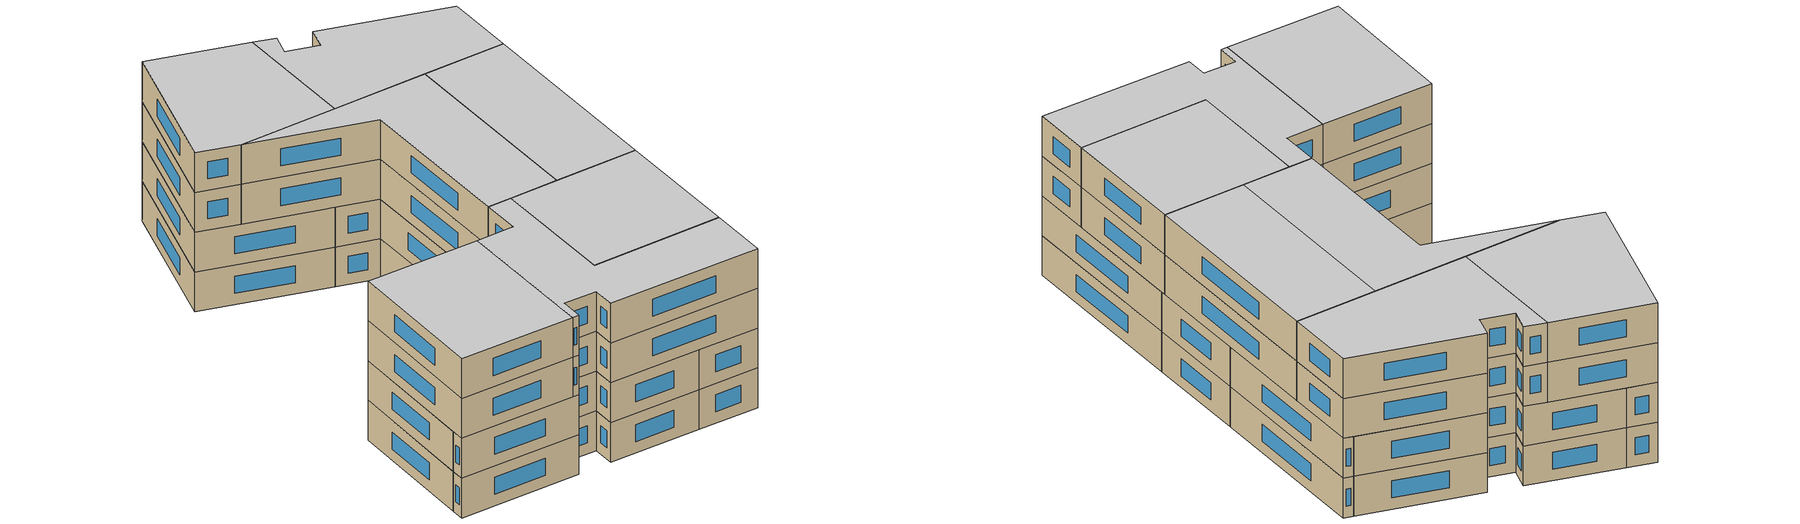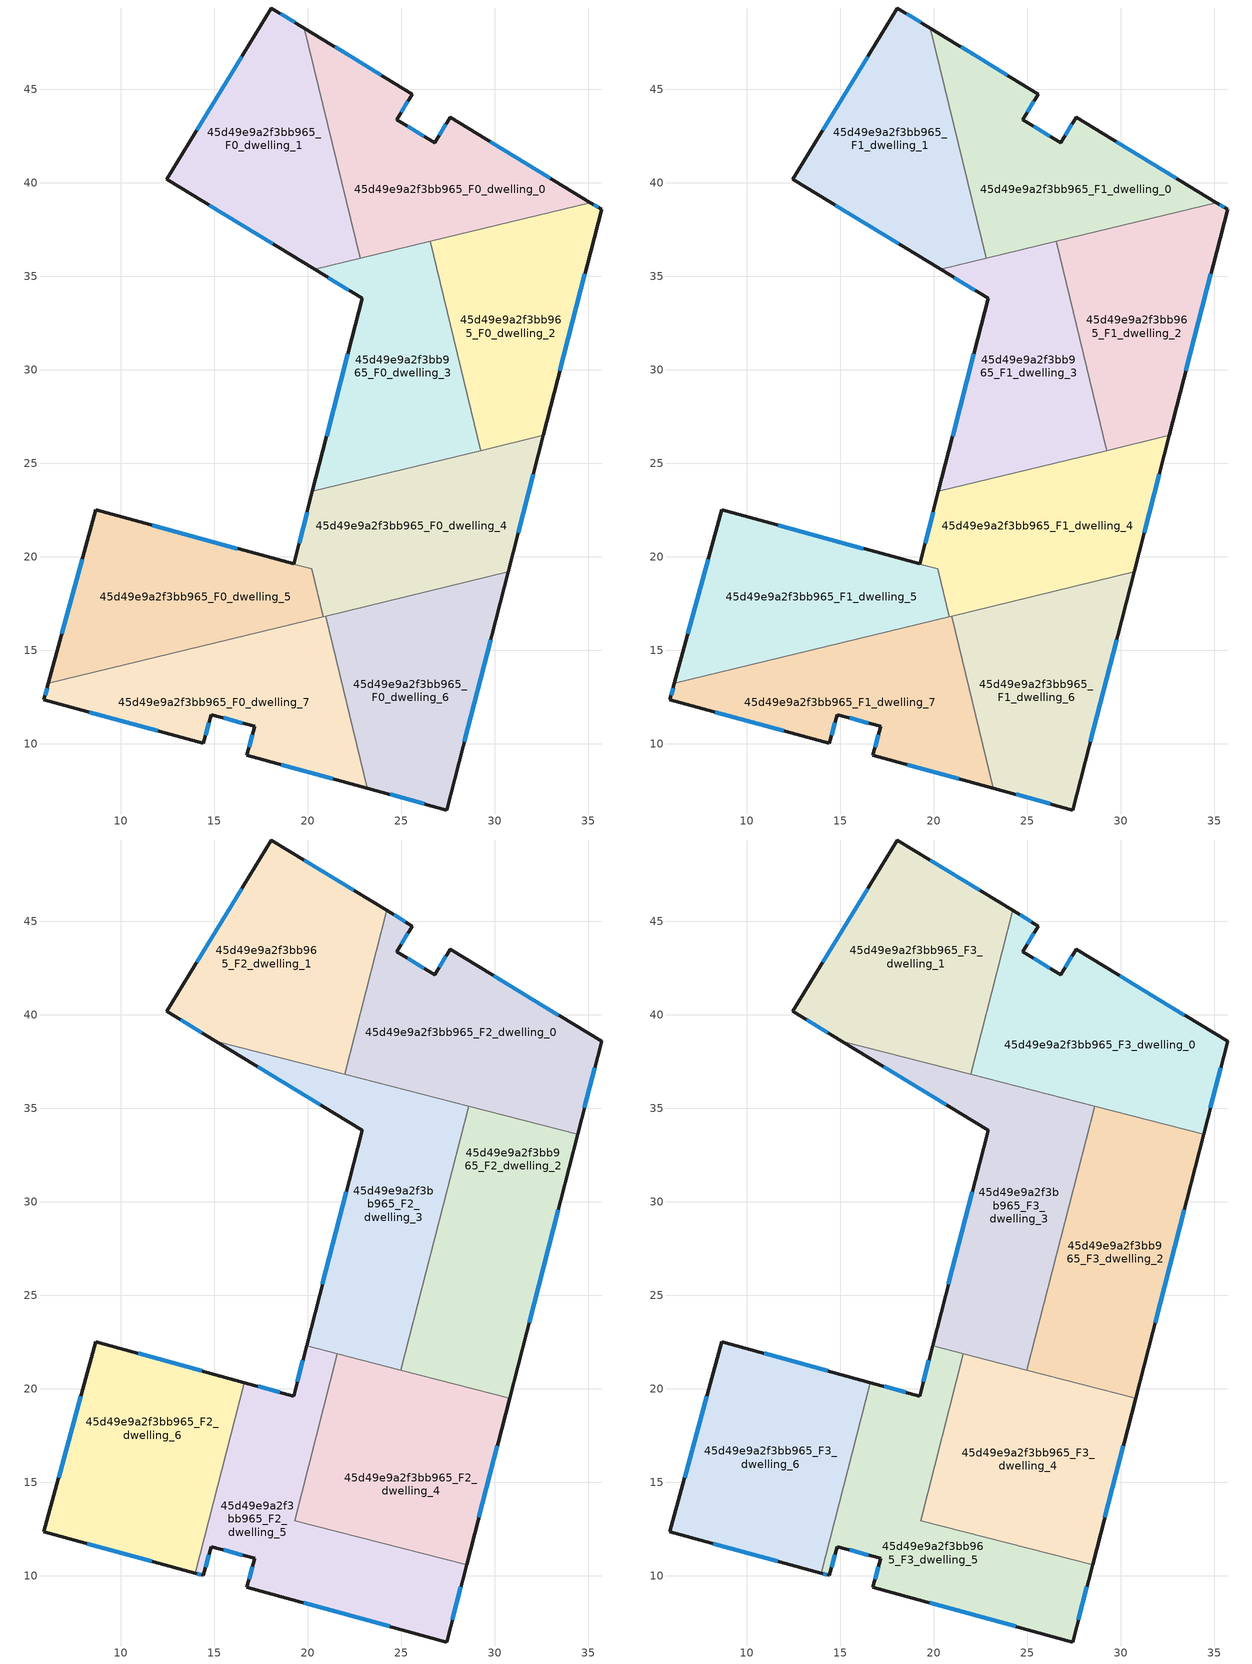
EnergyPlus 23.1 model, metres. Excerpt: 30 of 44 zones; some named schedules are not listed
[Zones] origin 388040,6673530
45d49e9a2f3bb965_F0_dwelling_0
 floor ground (EU_floor_Construction): 27.63,43.5 35.12,38.94 22.8,35.95 19.81,48.27 25.6,44.74 24.77,43.38 26.8,42.14 z0
 wall outside (EU_wall_Construction): 35.12,38.94 27.63,43.5 26.8,42.14 24.77,43.38 25.6,44.74 19.81,48.27 z0:3
 wall to 45d49e9a2f3bb965_F0_dwelling_1 (EU_wall_Construction): 19.81,48.27 22.8,35.95 z0:3
 wall to 45d49e9a2f3bb965_F0_dwelling_2 (EU_wall_Construction): 26.55,36.86 35.12,38.94 z0:3
 wall to 45d49e9a2f3bb965_F0_dwelling_3 (EU_wall_Construction): 22.81,35.95 26.55,36.86 z0:3
 window (EU_Window_Construction): 23.95,45.75 21.47,47.26 / 25.01,43.77 25.36,44.35 / 26.22,42.49 25.35,43.02 / 27.39,43.11 27.04,42.53 / 32.98,40.24 29.77,42.2 z0.86:2.14
45d49e9a2f3bb965_F0_dwelling_1
 floor ground (EU_floor_Construction): 19.81,48.27 22.8,35.95 20.38,35.36 12.47,40.18 18.06,49.34 z0
 wall outside (EU_wall_Construction): 19.81,48.27 18.06,49.34 12.47,40.18 20.38,35.36 z0:3
 wall to 45d49e9a2f3bb965_F0_dwelling_3 (EU_wall_Construction): 20.38,35.36 22.8,35.95 z0:3
 window (EU_Window_Construction): 16.46,46.72 14.07,42.8 / 19.31,48.58 18.56,49.03 / 14.73,38.8 18.12,36.74 z0.86:2.14
45d49e9a2f3bb965_F0_dwelling_2
 floor ground (EU_floor_Construction): 35.72,38.57 32.6,26.49 29.26,25.68 26.55,36.86 35.12,38.94 z0
 wall outside (EU_wall_Construction): 32.6,26.49 35.72,38.57 35.12,38.94 z0:3
 wall to 45d49e9a2f3bb965_F0_dwelling_3 (EU_wall_Construction): 26.55,36.86 29.26,25.68 z0:3
 wall to 45d49e9a2f3bb965_F0_dwelling_4 (EU_wall_Construction): 29.26,25.68 32.6,26.49 z0:3
 window (EU_Window_Construction): 33.49,29.94 34.83,35.12 / 35.54,38.68 35.29,38.83 z0.86:2.14
45d49e9a2f3bb965_F0_dwelling_3
 floor ground (EU_floor_Construction): 26.55,36.86 29.26,25.68 20.25,23.49 22.91,33.82 20.38,35.36 z0
 wall outside (EU_wall_Construction): 20.38,35.36 22.91,33.82 20.25,23.49 z0:3
 wall to 45d49e9a2f3bb965_F0_dwelling_4 (EU_wall_Construction): 20.25,23.49 29.26,25.68 z0:3
 window (EU_Window_Construction): 21.1,34.92 22.19,34.26 / 22.15,30.87 21.01,26.44 z0.86:2.14
45d49e9a2f3bb965_F0_dwelling_4
 floor ground (EU_floor_Construction): 32.6,26.49 30.72,19.2 20.84,16.8 20.22,19.35 19.25,19.61 20.25,23.49 z0
 wall outside (EU_wall_Construction): 20.25,23.49 19.25,19.61 / 30.72,19.2 32.6,26.49 z0:3
 wall to 45d49e9a2f3bb965_F0_dwelling_5 (EU_wall_Construction): 19.25,19.61 20.22,19.35 20.84,16.8 z0:3
 wall to 45d49e9a2f3bb965_F0_dwelling_6 (EU_wall_Construction): 20.96,16.83 30.72,19.2 z0:3
 wall to 45d49e9a2f3bb965_F0_dwelling_7 (EU_wall_Construction): 20.84,16.8 20.96,16.83 z0:3
 window (EU_Window_Construction): 19.97,22.39 19.54,20.72 / 31.26,21.28 32.06,24.41 z0.86:2.14
45d49e9a2f3bb965_F0_dwelling_5
 floor ground (EU_floor_Construction): 20.22,19.35 20.84,16.8 6.14,13.23 8.67,22.51 z0
 wall outside (EU_wall_Construction): 19.25,19.61 8.67,22.51 6.14,13.23 z0:3
 wall to 45d49e9a2f3bb965_F0_dwelling_7 (EU_wall_Construction): 6.14,13.23 20.84,16.8 z0:3
 window (EU_Window_Construction): 7.95,19.86 6.86,15.88 / 16.23,20.44 11.7,21.68 z0.86:2.14
45d49e9a2f3bb965_F0_dwelling_6
 floor ground (EU_floor_Construction): 30.72,19.2 27.44,6.46 23.19,7.62 20.96,16.83 z0
 wall outside (EU_wall_Construction): 23.19,7.62 27.44,6.46 30.72,19.2 z0:3
 wall to 45d49e9a2f3bb965_F0_dwelling_7 (EU_wall_Construction): 20.96,16.83 23.19,7.62 z0:3
 window (EU_Window_Construction): 24.4,7.29 26.22,6.79 / 28.37,10.1 29.78,15.56 z0.86:2.14
45d49e9a2f3bb965_F0_dwelling_7
 floor ground (EU_floor_Construction): 20.96,16.83 23.19,7.62 16.75,9.38 17.17,10.93 14.84,11.56 14.42,10.02 5.9,12.35 6.14,13.23 z0
 wall outside (EU_wall_Construction): 6.14,13.23 5.9,12.35 14.42,10.02 14.84,11.56 17.17,10.93 16.75,9.38 23.19,7.62 z0:3
 window (EU_Window_Construction): 18.59,8.88 21.35,8.13 / 17.05,10.49 16.87,9.83 / 15.5,11.38 16.5,11.11 / 14.54,10.46 14.72,11.12 / 8.33,11.69 11.98,10.69 / 6.07,12.98 5.97,12.6 z0.86:2.14
45d49e9a2f3bb965_F1_dwelling_0
 floor to 45d49e9a2f3bb965_F0_dwelling_0 (EU_floor_Construction): 27.63,43.5 35.12,38.94 22.8,35.95 19.81,48.27 25.6,44.74 24.77,43.38 26.8,42.14 z3
 wall outside (EU_wall_Construction): 35.12,38.94 27.63,43.5 26.8,42.14 24.77,43.38 25.6,44.74 19.81,48.27 z3:6
 wall to 45d49e9a2f3bb965_F1_dwelling_1 (EU_wall_Construction): 19.81,48.27 22.8,35.95 z3:6
 wall to 45d49e9a2f3bb965_F1_dwelling_2 (EU_wall_Construction): 26.55,36.86 35.12,38.94 z3:6
 wall to 45d49e9a2f3bb965_F1_dwelling_3 (EU_wall_Construction): 22.81,35.95 26.55,36.86 z3:6
 window (EU_Window_Construction): 23.95,45.75 21.47,47.26 / 25.01,43.77 25.36,44.35 / 26.22,42.49 25.35,43.02 / 27.39,43.11 27.04,42.53 / 32.98,40.24 29.77,42.2 z3.86:5.14
45d49e9a2f3bb965_F1_dwelling_1
 floor to 45d49e9a2f3bb965_F0_dwelling_1 (EU_floor_Construction): 19.81,48.27 22.8,35.95 20.38,35.36 12.47,40.18 18.06,49.34 z3
 wall outside (EU_wall_Construction): 19.81,48.27 18.06,49.34 12.47,40.18 20.38,35.36 z3:6
 wall to 45d49e9a2f3bb965_F1_dwelling_3 (EU_wall_Construction): 20.38,35.36 22.8,35.95 z3:6
 window (EU_Window_Construction): 16.46,46.72 14.07,42.8 / 19.31,48.58 18.56,49.03 / 14.73,38.8 18.12,36.74 z3.86:5.14
45d49e9a2f3bb965_F1_dwelling_2
 floor to 45d49e9a2f3bb965_F0_dwelling_2 (EU_floor_Construction): 35.72,38.57 32.6,26.49 29.26,25.68 26.55,36.86 35.12,38.94 z3
 wall outside (EU_wall_Construction): 32.6,26.49 35.72,38.57 35.12,38.94 z3:6
 wall to 45d49e9a2f3bb965_F1_dwelling_3 (EU_wall_Construction): 26.55,36.86 29.26,25.68 z3:6
 wall to 45d49e9a2f3bb965_F1_dwelling_4 (EU_wall_Construction): 29.26,25.68 32.6,26.49 z3:6
 window (EU_Window_Construction): 33.49,29.94 34.83,35.12 / 35.54,38.68 35.29,38.83 z3.86:5.14
45d49e9a2f3bb965_F1_dwelling_3
 floor to 45d49e9a2f3bb965_F0_dwelling_3 (EU_floor_Construction): 26.55,36.86 29.26,25.68 20.25,23.49 22.91,33.82 20.38,35.36 z3
 wall outside (EU_wall_Construction): 20.38,35.36 22.91,33.82 20.25,23.49 z3:6
 wall to 45d49e9a2f3bb965_F1_dwelling_4 (EU_wall_Construction): 20.25,23.49 29.26,25.68 z3:6
 window (EU_Window_Construction): 21.1,34.92 22.19,34.26 / 22.15,30.87 21.01,26.44 z3.86:5.14
45d49e9a2f3bb965_F1_dwelling_4
 floor to 45d49e9a2f3bb965_F0_dwelling_4 (EU_floor_Construction): 32.6,26.49 30.72,19.2 20.84,16.8 20.22,19.35 19.25,19.61 20.25,23.49 z3
 wall outside (EU_wall_Construction): 20.25,23.49 19.25,19.61 / 30.72,19.2 32.6,26.49 z3:6
 wall to 45d49e9a2f3bb965_F1_dwelling_5 (EU_wall_Construction): 19.25,19.61 20.22,19.35 20.84,16.8 z3:6
 wall to 45d49e9a2f3bb965_F1_dwelling_6 (EU_wall_Construction): 20.96,16.83 30.72,19.2 z3:6
 wall to 45d49e9a2f3bb965_F1_dwelling_7 (EU_wall_Construction): 20.84,16.8 20.96,16.83 z3:6
 window (EU_Window_Construction): 19.97,22.39 19.54,20.72 / 31.26,21.28 32.06,24.41 z3.86:5.14
45d49e9a2f3bb965_F1_dwelling_5
 floor to 45d49e9a2f3bb965_F0_dwelling_5 (EU_floor_Construction): 20.22,19.35 20.84,16.8 6.14,13.23 8.67,22.51 z3
 wall outside (EU_wall_Construction): 19.25,19.61 8.67,22.51 6.14,13.23 z3:6
 wall to 45d49e9a2f3bb965_F1_dwelling_7 (EU_wall_Construction): 6.14,13.23 20.84,16.8 z3:6
 window (EU_Window_Construction): 7.95,19.86 6.86,15.88 / 16.23,20.44 11.7,21.68 z3.86:5.14
45d49e9a2f3bb965_F1_dwelling_6
 floor to 45d49e9a2f3bb965_F0_dwelling_6 (EU_floor_Construction): 30.72,19.2 27.44,6.46 23.19,7.62 20.96,16.83 z3
 wall outside (EU_wall_Construction): 23.19,7.62 27.44,6.46 30.72,19.2 z3:6
 wall to 45d49e9a2f3bb965_F1_dwelling_7 (EU_wall_Construction): 20.96,16.83 23.19,7.62 z3:6
 window (EU_Window_Construction): 24.4,7.29 26.22,6.79 / 28.37,10.1 29.78,15.56 z3.86:5.14
45d49e9a2f3bb965_F1_dwelling_7
 floor to 45d49e9a2f3bb965_F0_dwelling_7 (EU_floor_Construction): 20.96,16.83 23.19,7.62 16.75,9.38 17.17,10.93 14.84,11.56 14.42,10.02 5.9,12.35 6.14,13.23 z3
 wall outside (EU_wall_Construction): 6.14,13.23 5.9,12.35 14.42,10.02 14.84,11.56 17.17,10.93 16.75,9.38 23.19,7.62 z3:6
 window (EU_Window_Construction): 18.59,8.88 21.35,8.13 / 17.05,10.49 16.87,9.83 / 15.5,11.38 16.5,11.11 / 14.54,10.46 14.72,11.12 / 8.33,11.69 11.98,10.69 / 6.07,12.98 5.97,12.6 z3.86:5.14
45d49e9a2f3bb965_F2_dwelling_0
 floor to 45d49e9a2f3bb965_F1_dwelling_0 (EU_floor_Construction): 35.12,38.94 24.1,36.26 22.64,36.64 22.3,38.04 24.24,45.57 25.6,44.74 24.77,43.38 26.8,42.14 27.63,43.5 z6
 floor to 45d49e9a2f3bb965_F1_dwelling_2 (EU_floor_Construction): 35.72,38.57 34.43,33.6 26.86,35.55 26.55,36.86 35.12,38.94 z6
 floor to 45d49e9a2f3bb965_F1_dwelling_1 (EU_floor_Construction): 22.3,38.04 22.64,36.64 21.98,36.81 z6
 floor to 45d49e9a2f3bb965_F1_dwelling_3 (EU_floor_Construction): 26.55,36.86 26.86,35.55 24.1,36.26 z6
 wall outside (EU_wall_Construction): 34.43,33.6 35.72,38.57 27.63,43.5 26.8,42.14 24.77,43.38 25.6,44.74 24.24,45.57 z6:9
 wall to 45d49e9a2f3bb965_F2_dwelling_1 (EU_wall_Construction): 24.24,45.57 21.98,36.81 z6:9
 wall to 45d49e9a2f3bb965_F2_dwelling_3 (EU_wall_Construction): 21.98,36.81 28.62,35.1 z6:9
 wall to 45d49e9a2f3bb965_F2_dwelling_2 (EU_wall_Construction): 28.62,35.1 34.43,33.6 z6:9
 window (EU_Window_Construction): 26.22,42.49 25.35,43.02 / 27.39,43.11 27.04,42.53 / 33.41,39.98 29.94,42.09 / 34.8,35.02 35.35,37.15 / 25.21,44.98 24.63,45.34 / 25.01,43.77 25.36,44.35 z6.86:8.14
45d49e9a2f3bb965_F2_dwelling_1
 floor to 45d49e9a2f3bb965_F1_dwelling_1 (EU_floor_Construction): 19.81,48.27 22.3,38.04 21.98,36.81 15.09,38.58 12.47,40.18 18.06,49.34 z6
 floor to 45d49e9a2f3bb965_F1_dwelling_0 (EU_floor_Construction): 24.24,45.57 22.3,38.04 19.81,48.27 z6
 wall outside (EU_wall_Construction): 24.24,45.57 18.06,49.34 12.47,40.18 15.09,38.58 z6:9
 wall to 45d49e9a2f3bb965_F2_dwelling_3 (EU_wall_Construction): 15.09,38.58 21.98,36.81 z6:9
 window (EU_Window_Construction): 22.47,46.65 19.82,48.26 / 13.22,39.72 14.35,39.04 / 16.46,46.72 14.07,42.8 z6.86:8.14
45d49e9a2f3bb965_F2_dwelling_2
 floor to 45d49e9a2f3bb965_F1_dwelling_2 (EU_floor_Construction): 34.43,33.6 32.6,26.49 29.26,25.68 27.77,31.81 28.62,35.1 z6
 floor to 45d49e9a2f3bb965_F1_dwelling_4 (EU_floor_Construction): 32.6,26.49 30.8,19.5 24.98,21 25.98,24.88 z6
 floor to 45d49e9a2f3bb965_F1_dwelling_3 (EU_floor_Construction): 27.77,31.81 29.26,25.68 25.99,24.89 z6
 wall outside (EU_wall_Construction): 30.8,19.5 34.43,33.6 z6:9
 wall to 45d49e9a2f3bb965_F2_dwelling_3 (EU_wall_Construction): 28.62,35.1 24.98,21 z6:9
 wall to 45d49e9a2f3bb965_F2_dwelling_4 (EU_wall_Construction): 24.98,21 30.8,19.5 z6:9
 window (EU_Window_Construction): 31.83,23.53 33.39,29.57 z6.86:8.14
45d49e9a2f3bb965_F2_dwelling_3
 floor to 45d49e9a2f3bb965_F1_dwelling_3 (EU_floor_Construction): 26.86,35.55 27.77,31.81 25.99,24.89 20.25,23.49 22.91,33.82 20.38,35.36 24.1,36.26 z6
 floor to 45d49e9a2f3bb965_F1_dwelling_0 (EU_floor_Construction): 24.1,36.26 22.8,35.95 22.64,36.64 z6
 floor to 45d49e9a2f3bb965_F1_dwelling_4 (EU_floor_Construction): 25.98,24.88 24.98,21 19.94,22.29 20.25,23.49 z6
 floor to 45d49e9a2f3bb965_F1_dwelling_2 (EU_floor_Construction): 28.62,35.1 27.77,31.81 26.86,35.55 z6
 floor to 45d49e9a2f3bb965_F1_dwelling_1 (EU_floor_Construction): 22.64,36.64 22.8,35.95 20.38,35.36 15.09,38.58 z6
 wall outside (EU_wall_Construction): 15.09,38.58 22.91,33.82 19.94,22.29 z6:9
 wall to 45d49e9a2f3bb965_F2_dwelling_5 (EU_wall_Construction): 19.94,22.29 21.59,21.87 z6:9
 wall to 45d49e9a2f3bb965_F2_dwelling_4 (EU_wall_Construction): 21.59,21.87 24.98,20.99 z6:9
 window (EU_Window_Construction): 22.07,30.52 20.79,25.58 / 17.33,37.22 20.68,35.18 z6.86:8.14
45d49e9a2f3bb965_F2_dwelling_4
 floor to 45d49e9a2f3bb965_F1_dwelling_6 (EU_floor_Construction): 30.72,19.2 28.5,10.58 22.07,12.24 20.96,16.83 z6
 floor to 45d49e9a2f3bb965_F1_dwelling_7 (EU_floor_Construction): 20.96,16.83 22.07,12.24 19.3,12.96 20.25,16.65 z6
 floor to 45d49e9a2f3bb965_F1_dwelling_5 (EU_floor_Construction): 20.57,17.9 20.84,16.8 20.25,16.66 z6
 floor to 45d49e9a2f3bb965_F1_dwelling_4 (EU_floor_Construction): 30.8,19.5 30.72,19.2 20.84,16.8 20.57,17.91 21.59,21.87 z6
 wall outside (EU_wall_Construction): 28.5,10.58 30.8,19.5 z6:9
 wall to 45d49e9a2f3bb965_F2_dwelling_5 (EU_wall_Construction): 21.59,21.87 19.3,12.96 28.5,10.58 z6:9
 window (EU_Window_Construction): 29.16,13.13 30.14,16.95 z6.86:8.14
45d49e9a2f3bb965_F2_dwelling_5
 floor to 45d49e9a2f3bb965_F1_dwelling_7 (EU_floor_Construction): 20.25,16.65 19.3,12.96 22.07,12.24 23.19,7.62 16.75,9.38 17.17,10.93 14.84,11.56 14.42,10.02 13.98,10.14 15.36,15.47 z6
 floor to 45d49e9a2f3bb965_F1_dwelling_5 (EU_floor_Construction): 20.22,19.35 20.57,17.9 20.25,16.66 15.36,15.47 16.61,20.33 z6
 floor to 45d49e9a2f3bb965_F1_dwelling_6 (EU_floor_Construction): 28.5,10.58 27.44,6.46 23.19,7.62 22.07,12.24 z6
 floor to 45d49e9a2f3bb965_F1_dwelling_4 (EU_floor_Construction): 21.59,21.87 20.57,17.91 20.22,19.35 19.25,19.61 19.94,22.29 z6
 wall outside (EU_wall_Construction): 13.98,10.14 14.42,10.02 14.84,11.56 17.17,10.93 16.75,9.38 27.44,6.46 28.5,10.58 / 19.94,22.29 19.25,19.61 16.61,20.33 z6:9
 wall to 45d49e9a2f3bb965_F2_dwelling_6 (EU_wall_Construction): 16.61,20.33 13.98,10.14 z6:9
 window (EU_Window_Construction): 27.74,7.64 28.2,9.41 / 19.8,8.55 24.38,7.3 / 17.05,10.49 16.87,9.83 / 15.5,11.38 16.5,11.11 / 14.54,10.46 14.72,11.12 / 14.11,10.11 14.29,10.05 / 18.5,19.82 17.37,20.13 / 19.75,21.53 19.45,20.38 z6.86:8.14
45d49e9a2f3bb965_F2_dwelling_6
 floor to 45d49e9a2f3bb965_F1_dwelling_5 (EU_floor_Construction): 16.61,20.33 15.36,15.47 6.14,13.23 8.67,22.51 z6
 floor to 45d49e9a2f3bb965_F1_dwelling_7 (EU_floor_Construction): 15.36,15.47 13.98,10.14 5.9,12.35 6.14,13.23 z6
 wall outside (EU_wall_Construction): 16.61,20.33 8.67,22.51 5.9,12.35 13.98,10.14 z6:9
 window (EU_Window_Construction): 8.21,11.72 11.67,10.77 / 7.88,19.6 6.69,15.25 / 14.34,20.96 10.94,21.89 z6.86:8.14
45d49e9a2f3bb965_F3_dwelling_0
 floor to 45d49e9a2f3bb965_F2_dwelling_0 (EU_floor_Construction): 35.72,38.57 34.43,33.6 21.98,36.81 24.24,45.57 25.6,44.74 24.77,43.38 26.8,42.14 27.63,43.5 z9
 wall outside (EU_wall_Construction): 34.43,33.6 35.72,38.57 27.63,43.5 26.8,42.14 24.77,43.38 25.6,44.74 24.24,45.57 z9:12
 wall to 45d49e9a2f3bb965_F3_dwelling_1 (EU_wall_Construction): 24.24,45.57 21.98,36.81 z9:12
 wall to 45d49e9a2f3bb965_F3_dwelling_3 (EU_wall_Construction): 21.98,36.81 28.62,35.1 z9:12
 wall to 45d49e9a2f3bb965_F3_dwelling_2 (EU_wall_Construction): 28.62,35.1 34.43,33.6 z9:12
 window (EU_Window_Construction): 26.22,42.49 25.35,43.02 / 27.39,43.11 27.04,42.53 / 33.41,39.98 29.94,42.09 / 34.8,35.02 35.35,37.15 / 25.21,44.98 24.63,45.34 / 25.01,43.77 25.36,44.35 z9.86:11.14
 ceiling to 45d49e9a2f3bb965_F4_dwelling_0 (EU_floor_Construction): 34.43,33.6 35.72,38.57 27.63,43.5 26.8,42.14 24.77,43.38 25.6,44.74 24.24,45.57 21.98,36.81 z12
45d49e9a2f3bb965_F3_dwelling_1
 floor to 45d49e9a2f3bb965_F2_dwelling_1 (EU_floor_Construction): 24.24,45.57 21.98,36.81 15.09,38.58 12.47,40.18 18.06,49.34 z9
 wall outside (EU_wall_Construction): 24.24,45.57 18.06,49.34 12.47,40.18 15.09,38.58 z9:12
 wall to 45d49e9a2f3bb965_F3_dwelling_3 (EU_wall_Construction): 15.09,38.58 21.98,36.81 z9:12
 window (EU_Window_Construction): 22.47,46.65 19.82,48.26 / 13.22,39.72 14.35,39.04 / 16.46,46.72 14.07,42.8 z9.86:11.14
 ceiling to 45d49e9a2f3bb965_F4_dwelling_1 (EU_floor_Construction): 21.98,36.81 24.24,45.57 18.06,49.34 12.47,40.18 15.09,38.58 z12
45d49e9a2f3bb965_F3_dwelling_2
 floor to 45d49e9a2f3bb965_F2_dwelling_2 (EU_floor_Construction): 34.43,33.6 30.8,19.5 24.98,21 28.62,35.1 z9
 wall outside (EU_wall_Construction): 30.8,19.5 34.43,33.6 z9:12
 wall to 45d49e9a2f3bb965_F3_dwelling_3 (EU_wall_Construction): 28.62,35.1 24.98,21 z9:12
 wall to 45d49e9a2f3bb965_F3_dwelling_4 (EU_wall_Construction): 24.98,21 30.8,19.5 z9:12
 window (EU_Window_Construction): 31.83,23.53 33.39,29.57 z9.86:11.14
 ceiling to 45d49e9a2f3bb965_F4_dwelling_2 (EU_floor_Construction): 30.8,19.5 34.43,33.6 28.62,35.1 24.98,21 z12
45d49e9a2f3bb965_F3_dwelling_3
 floor to 45d49e9a2f3bb965_F2_dwelling_3 (EU_floor_Construction): 28.62,35.1 24.98,21 19.94,22.29 22.91,33.82 15.09,38.58 z9
 wall outside (EU_wall_Construction): 15.09,38.58 22.91,33.82 19.94,22.29 z9:12
 wall to 45d49e9a2f3bb965_F3_dwelling_5 (EU_wall_Construction): 19.94,22.29 21.59,21.87 z9:12
 wall to 45d49e9a2f3bb965_F3_dwelling_4 (EU_wall_Construction): 21.59,21.87 24.98,20.99 z9:12
 window (EU_Window_Construction): 22.07,30.52 20.79,25.58 / 17.33,37.22 20.68,35.18 z9.86:11.14
 ceiling to 45d49e9a2f3bb965_F4_dwelling_3 (EU_floor_Construction): 24.98,21 28.62,35.1 15.09,38.58 22.91,33.82 19.94,22.29 z12
45d49e9a2f3bb965_F3_dwelling_4
 floor to 45d49e9a2f3bb965_F2_dwelling_4 (EU_floor_Construction): 30.8,19.5 28.5,10.58 19.3,12.96 21.59,21.87 z9
 wall outside (EU_wall_Construction): 28.5,10.58 30.8,19.5 z9:12
 wall to 45d49e9a2f3bb965_F3_dwelling_5 (EU_wall_Construction): 21.59,21.87 19.3,12.96 28.5,10.58 z9:12
 window (EU_Window_Construction): 29.16,13.13 30.14,16.95 z9.86:11.14
 ceiling to 45d49e9a2f3bb965_F4_dwelling_4 (EU_floor_Construction): 28.5,10.58 30.8,19.5 21.59,21.87 19.3,12.96 z12
45d49e9a2f3bb965_F3_dwelling_5
 floor to 45d49e9a2f3bb965_F2_dwelling_5 (EU_floor_Construction): 21.59,21.87 19.3,12.96 28.5,10.58 27.44,6.46 16.75,9.38 17.17,10.93 14.84,11.56 14.42,10.02 13.98,10.14 16.61,20.33 19.25,19.61 19.94,22.29 z9
 wall outside (EU_wall_Construction): 13.98,10.14 14.42,10.02 14.84,11.56 17.17,10.93 16.75,9.38 27.44,6.46 28.5,10.58 / 19.94,22.29 19.25,19.61 16.61,20.33 z9:12
 wall to 45d49e9a2f3bb965_F3_dwelling_6 (EU_wall_Construction): 16.61,20.33 13.98,10.14 z9:12
 window (EU_Window_Construction): 27.74,7.64 28.2,9.41 / 19.8,8.55 24.38,7.3 / 17.05,10.49 16.87,9.83 / 15.5,11.38 16.5,11.11 / 14.54,10.46 14.72,11.12 / 14.11,10.11 14.29,10.05 / 18.5,19.82 17.37,20.13 / 19.75,21.53 19.45,20.38 z9.86:11.14
 ceiling to 45d49e9a2f3bb965_F4_dwelling_5 (EU_floor_Construction): 27.44,6.46 28.5,10.58 19.3,12.96 21.59,21.87 19.94,22.29 19.25,19.61 16.61,20.33 13.98,10.14 14.42,10.02 14.84,11.56 17.17,10.93 16.75,9.38 z12
45d49e9a2f3bb965_F3_dwelling_6
 floor to 45d49e9a2f3bb965_F2_dwelling_6 (EU_floor_Construction): 16.61,20.33 13.98,10.14 5.9,12.35 8.67,22.51 z9
 wall outside (EU_wall_Construction): 16.61,20.33 8.67,22.51 5.9,12.35 13.98,10.14 z9:12
 window (EU_Window_Construction): 8.21,11.72 11.67,10.77 / 7.88,19.6 6.69,15.25 / 14.34,20.96 10.94,21.89 z9.86:11.14
 ceiling to 45d49e9a2f3bb965_F4_dwelling_6 (EU_floor_Construction): 13.98,10.14 16.61,20.33 8.67,22.51 5.9,12.35 z12
[Building]
EU S2 Campaign: North Axis=0; Terrain=City; Solar Distribution=FullExterior
[Site:Location]
Helsinki-Vantaa.AP: Latitude=60.317; Longitude=24.963; Time Zone=2; Elevation=54.6
[SizingPeriod:WeatherFileDays]
AnnualSizingPeriod: Begin Month=1; Begin Day of Month=1; End Month=12; End Day of Month=31; Day of Week for Start Day=Monday; Use Weather File Daylight Saving Period=No; Use Weather File Rain and Snow Indicators=No
[MATERIAL]
EU_InternalMass_Material: Roughness=MediumRough; Thickness=0.1; Conductivity=1; Density=1800; Specific Heat=900; Thermal Absorptance=0.9; Solar Absorptance=0.7; Visible Absorptance=0.7
[MATERIAL:NOMASS] Roughness=MediumRough; Thermal Absorptance=0.9; Solar Absorptance=0.7; Visible Absorptance=0.7
Name | Thermal Resistance
EU_wall_NoMass | 5.91765
EU_floor_NoMass | 6.2875
[WINDOWMATERIAL:SIMPLEGLAZINGSYSTEM]
EU_Window_SimpleGlazing: UFactor=0.994035; Solar Heat Gain Coefficient=0.7; Visible Transmittance=0.7
[CONSTRUCTION]
EU_wall_Construction: EU_wall_NoMass
EU_floor_Construction: EU_floor_NoMass
EU_Window_Construction: EU_Window_SimpleGlazing
EU_InternalMass_Construction: EU_InternalMass_Material
[ZONE] Type=1; Multiplier=1; Ceiling Height=autocalculate; Floor Area=autocalculate; Part of Total Floor Area=Yes
Name | Volume
45d49e9a2f3bb965_F0_dwelling_0; 45d49e9a2f3bb965_F1_dwelling_0 | 229.561
45d49e9a2f3bb965_F2_dwelling_0; 45d49e9a2f3bb965_F3_dwelling_0 | 262.321
45d49e9a2f3bb965_F0_dwelling_1; 45d49e9a2f3bb965_F1_dwelling_1 | 229.545
45d49e9a2f3bb965_F2_dwelling_1; 45d49e9a2f3bb965_F3_dwelling_1 | 262.337
45d49e9a2f3bb965_F0_dwelling_2; 45d49e9a2f3bb965_F1_dwelling_2 | 223.991
45d49e9a2f3bb965_F2_dwelling_2; 45d49e9a2f3bb965_F3_dwelling_2 | 262.318
45d49e9a2f3bb965_F0_dwelling_3; 45d49e9a2f3bb965_F1_dwelling_3 | 223.987
45d49e9a2f3bb965_F2_dwelling_3; 45d49e9a2f3bb965_F3_dwelling_3 | 262.351
45d49e9a2f3bb965_F0_dwelling_4; 45d49e9a2f3bb965_F1_dwelling_4 | 237.949
45d49e9a2f3bb965_F2_dwelling_4; 45d49e9a2f3bb965_F3_dwelling_4 | 262.36
45d49e9a2f3bb965_F0_dwelling_5; 45d49e9a2f3bb965_F1_dwelling_5 | 232.275
45d49e9a2f3bb965_F2_dwelling_5; 45d49e9a2f3bb965_F3_dwelling_5 | 262.341
45d49e9a2f3bb965_F0_dwelling_6; 45d49e9a2f3bb965_F1_dwelling_6 | 229.556
45d49e9a2f3bb965_F2_dwelling_6; 45d49e9a2f3bb965_F3_dwelling_6 | 262.326
45d49e9a2f3bb965_F0_dwelling_7; 45d49e9a2f3bb965_F1_dwelling_7 | 229.517
[INTERNALMASS] Construction=EU_InternalMass_Construction
Name | Zone or ZoneList | Surface Area
45d49e9a2f3bb965_F0_dwelling_0_EU_InternalMass | 45d49e9a2f3bb965_F0_dwelling_0 | 76.5197
45d49e9a2f3bb965_F0_dwelling_1_EU_InternalMass | 45d49e9a2f3bb965_F0_dwelling_1 | 76.5141
45d49e9a2f3bb965_F0_dwelling_2_EU_InternalMass | 45d49e9a2f3bb965_F0_dwelling_2 | 74.6653
45d49e9a2f3bb965_F0_dwelling_3_EU_InternalMass | 45d49e9a2f3bb965_F0_dwelling_3 | 74.6609
45d49e9a2f3bb965_F0_dwelling_4_EU_InternalMass | 45d49e9a2f3bb965_F0_dwelling_4 | 79.315
45d49e9a2f3bb965_F0_dwelling_5_EU_InternalMass | 45d49e9a2f3bb965_F0_dwelling_5 | 77.4236
45d49e9a2f3bb965_F0_dwelling_6_EU_InternalMass | 45d49e9a2f3bb965_F0_dwelling_6 | 76.5164
45d49e9a2f3bb965_F0_dwelling_7_EU_InternalMass | 45d49e9a2f3bb965_F0_dwelling_7 | 76.5066
45d49e9a2f3bb965_F1_dwelling_0_EU_InternalMass | 45d49e9a2f3bb965_F1_dwelling_0 | 76.5197
45d49e9a2f3bb965_F1_dwelling_1_EU_InternalMass | 45d49e9a2f3bb965_F1_dwelling_1 | 76.5141
45d49e9a2f3bb965_F1_dwelling_2_EU_InternalMass | 45d49e9a2f3bb965_F1_dwelling_2 | 74.6653
45d49e9a2f3bb965_F1_dwelling_3_EU_InternalMass | 45d49e9a2f3bb965_F1_dwelling_3 | 74.6609
45d49e9a2f3bb965_F1_dwelling_4_EU_InternalMass | 45d49e9a2f3bb965_F1_dwelling_4 | 79.315
45d49e9a2f3bb965_F1_dwelling_5_EU_InternalMass | 45d49e9a2f3bb965_F1_dwelling_5 | 77.4236
45d49e9a2f3bb965_F1_dwelling_6_EU_InternalMass | 45d49e9a2f3bb965_F1_dwelling_6 | 76.5164
45d49e9a2f3bb965_F1_dwelling_7_EU_InternalMass | 45d49e9a2f3bb965_F1_dwelling_7 | 76.5066
45d49e9a2f3bb965_F2_dwelling_0_EU_InternalMass | 45d49e9a2f3bb965_F2_dwelling_0 | 87.4417
45d49e9a2f3bb965_F2_dwelling_1_EU_InternalMass | 45d49e9a2f3bb965_F2_dwelling_1 | 87.4452
45d49e9a2f3bb965_F2_dwelling_2_EU_InternalMass | 45d49e9a2f3bb965_F2_dwelling_2 | 87.4397
45d49e9a2f3bb965_F2_dwelling_3_EU_InternalMass | 45d49e9a2f3bb965_F2_dwelling_3 | 87.4489
45d49e9a2f3bb965_F2_dwelling_4_EU_InternalMass | 45d49e9a2f3bb965_F2_dwelling_4 | 87.4556
45d49e9a2f3bb965_F2_dwelling_5_EU_InternalMass | 45d49e9a2f3bb965_F2_dwelling_5 | 87.4471
45d49e9a2f3bb965_F2_dwelling_6_EU_InternalMass | 45d49e9a2f3bb965_F2_dwelling_6 | 87.4433
45d49e9a2f3bb965_F3_dwelling_0_EU_InternalMass | 45d49e9a2f3bb965_F3_dwelling_0 | 87.4417
45d49e9a2f3bb965_F3_dwelling_1_EU_InternalMass | 45d49e9a2f3bb965_F3_dwelling_1 | 87.4452
45d49e9a2f3bb965_F3_dwelling_2_EU_InternalMass | 45d49e9a2f3bb965_F3_dwelling_2 | 87.4397
45d49e9a2f3bb965_F3_dwelling_3_EU_InternalMass | 45d49e9a2f3bb965_F3_dwelling_3 | 87.4489
45d49e9a2f3bb965_F3_dwelling_4_EU_InternalMass | 45d49e9a2f3bb965_F3_dwelling_4 | 87.4556
45d49e9a2f3bb965_F3_dwelling_5_EU_InternalMass | 45d49e9a2f3bb965_F3_dwelling_5 | 87.4471
45d49e9a2f3bb965_F3_dwelling_6_EU_InternalMass | 45d49e9a2f3bb965_F3_dwelling_6 | 87.4433
[OTHEREQUIPMENT] Fuel Type=Electricity; Design Level Calculation Method=Watts/Area; Power per Zone Floor Area=1; Fraction Latent=0; Fraction Radiant=0; Fraction Lost=0; Carbon Dioxide Generation Rate=0; EndUse Subcategory=EU_Step8_InternalGains
Name | Zone or ZoneList or Space or SpaceList | Schedule
EU_Step8_InternalGain_45d49e9a2f3bb965_F0_dwelling_0_f000 | 45d49e9a2f3bb965_F0_dwelling_0 | EU_Step8_GainSchedule_45d49e9a2f3bb965_F0_dwelling_0_f000
EU_Step8_InternalGain_45d49e9a2f3bb965_F0_dwelling_1_f000 | 45d49e9a2f3bb965_F0_dwelling_1 | EU_Step8_GainSchedule_45d49e9a2f3bb965_F0_dwelling_1_f000
EU_Step8_InternalGain_45d49e9a2f3bb965_F0_dwelling_2_f000 | 45d49e9a2f3bb965_F0_dwelling_2 | EU_Step8_GainSchedule_45d49e9a2f3bb965_F0_dwelling_2_f000
EU_Step8_InternalGain_45d49e9a2f3bb965_F0_dwelling_3_f000 | 45d49e9a2f3bb965_F0_dwelling_3 | EU_Step8_GainSchedule_45d49e9a2f3bb965_F0_dwelling_3_f000
EU_Step8_InternalGain_45d49e9a2f3bb965_F0_dwelling_4_f000 | 45d49e9a2f3bb965_F0_dwelling_4 | EU_Step8_GainSchedule_45d49e9a2f3bb965_F0_dwelling_4_f000
EU_Step8_InternalGain_45d49e9a2f3bb965_F0_dwelling_5_f000 | 45d49e9a2f3bb965_F0_dwelling_5 | EU_Step8_GainSchedule_45d49e9a2f3bb965_F0_dwelling_5_f000
EU_Step8_InternalGain_45d49e9a2f3bb965_F0_dwelling_6_f000 | 45d49e9a2f3bb965_F0_dwelling_6 | EU_Step8_GainSchedule_45d49e9a2f3bb965_F0_dwelling_6_f000
EU_Step8_InternalGain_45d49e9a2f3bb965_F0_dwelling_7_f000 | 45d49e9a2f3bb965_F0_dwelling_7 | EU_Step8_GainSchedule_45d49e9a2f3bb965_F0_dwelling_7_f000
EU_Step8_InternalGain_45d49e9a2f3bb965_F1_dwelling_0_f000 | 45d49e9a2f3bb965_F1_dwelling_0 | EU_Step8_GainSchedule_45d49e9a2f3bb965_F1_dwelling_0_f000
EU_Step8_InternalGain_45d49e9a2f3bb965_F1_dwelling_1_f000 | 45d49e9a2f3bb965_F1_dwelling_1 | EU_Step8_GainSchedule_45d49e9a2f3bb965_F1_dwelling_1_f000
EU_Step8_InternalGain_45d49e9a2f3bb965_F1_dwelling_2_f000 | 45d49e9a2f3bb965_F1_dwelling_2 | EU_Step8_GainSchedule_45d49e9a2f3bb965_F1_dwelling_2_f000
EU_Step8_InternalGain_45d49e9a2f3bb965_F1_dwelling_3_f000 | 45d49e9a2f3bb965_F1_dwelling_3 | EU_Step8_GainSchedule_45d49e9a2f3bb965_F1_dwelling_3_f000
EU_Step8_InternalGain_45d49e9a2f3bb965_F1_dwelling_4_f000 | 45d49e9a2f3bb965_F1_dwelling_4 | EU_Step8_GainSchedule_45d49e9a2f3bb965_F1_dwelling_4_f000
EU_Step8_InternalGain_45d49e9a2f3bb965_F1_dwelling_5_f000 | 45d49e9a2f3bb965_F1_dwelling_5 | EU_Step8_GainSchedule_45d49e9a2f3bb965_F1_dwelling_5_f000
EU_Step8_InternalGain_45d49e9a2f3bb965_F1_dwelling_6_f000 | 45d49e9a2f3bb965_F1_dwelling_6 | EU_Step8_GainSchedule_45d49e9a2f3bb965_F1_dwelling_6_f000
EU_Step8_InternalGain_45d49e9a2f3bb965_F1_dwelling_7_f000 | 45d49e9a2f3bb965_F1_dwelling_7 | EU_Step8_GainSchedule_45d49e9a2f3bb965_F1_dwelling_7_f000
EU_Step8_InternalGain_45d49e9a2f3bb965_F2_dwelling_0_f000 | 45d49e9a2f3bb965_F2_dwelling_0 | EU_Step8_GainSchedule_45d49e9a2f3bb965_F2_dwelling_0_f000
EU_Step8_InternalGain_45d49e9a2f3bb965_F2_dwelling_1_f000 | 45d49e9a2f3bb965_F2_dwelling_1 | EU_Step8_GainSchedule_45d49e9a2f3bb965_F2_dwelling_1_f000
EU_Step8_InternalGain_45d49e9a2f3bb965_F2_dwelling_2_f000 | 45d49e9a2f3bb965_F2_dwelling_2 | EU_Step8_GainSchedule_45d49e9a2f3bb965_F2_dwelling_2_f000
EU_Step8_InternalGain_45d49e9a2f3bb965_F2_dwelling_3_f000 | 45d49e9a2f3bb965_F2_dwelling_3 | EU_Step8_GainSchedule_45d49e9a2f3bb965_F2_dwelling_3_f000
EU_Step8_InternalGain_45d49e9a2f3bb965_F2_dwelling_4_f000 | 45d49e9a2f3bb965_F2_dwelling_4 | EU_Step8_GainSchedule_45d49e9a2f3bb965_F2_dwelling_4_f000
EU_Step8_InternalGain_45d49e9a2f3bb965_F2_dwelling_5_f000 | 45d49e9a2f3bb965_F2_dwelling_5 | EU_Step8_GainSchedule_45d49e9a2f3bb965_F2_dwelling_5_f000
EU_Step8_InternalGain_45d49e9a2f3bb965_F2_dwelling_6_f000 | 45d49e9a2f3bb965_F2_dwelling_6 | EU_Step8_GainSchedule_45d49e9a2f3bb965_F2_dwelling_6_f000
EU_Step8_InternalGain_45d49e9a2f3bb965_F3_dwelling_0_f000 | 45d49e9a2f3bb965_F3_dwelling_0 | EU_Step8_GainSchedule_45d49e9a2f3bb965_F3_dwelling_0_f000
EU_Step8_InternalGain_45d49e9a2f3bb965_F3_dwelling_1_f000 | 45d49e9a2f3bb965_F3_dwelling_1 | EU_Step8_GainSchedule_45d49e9a2f3bb965_F3_dwelling_1_f000
EU_Step8_InternalGain_45d49e9a2f3bb965_F3_dwelling_2_f000 | 45d49e9a2f3bb965_F3_dwelling_2 | EU_Step8_GainSchedule_45d49e9a2f3bb965_F3_dwelling_2_f000
EU_Step8_InternalGain_45d49e9a2f3bb965_F3_dwelling_3_f000 | 45d49e9a2f3bb965_F3_dwelling_3 | EU_Step8_GainSchedule_45d49e9a2f3bb965_F3_dwelling_3_f000
EU_Step8_InternalGain_45d49e9a2f3bb965_F3_dwelling_4_f000 | 45d49e9a2f3bb965_F3_dwelling_4 | EU_Step8_GainSchedule_45d49e9a2f3bb965_F3_dwelling_4_f000
EU_Step8_InternalGain_45d49e9a2f3bb965_F3_dwelling_5_f000 | 45d49e9a2f3bb965_F3_dwelling_5 | EU_Step8_GainSchedule_45d49e9a2f3bb965_F3_dwelling_5_f000
EU_Step8_InternalGain_45d49e9a2f3bb965_F3_dwelling_6_f000 | 45d49e9a2f3bb965_F3_dwelling_6 | EU_Step8_GainSchedule_45d49e9a2f3bb965_F3_dwelling_6_f000
[ZONEVENTILATION:DESIGNFLOWRATE] Schedule=EU_AlwaysOn; Design Flow Rate Calculation Method=AirChanges/Hour; Air Changes per Hour=0.596421; Ventilation Type=Natural; Fan Pressure Rise=0; Fan Total Efficiency=1; Constant Term Coefficient=1; Temperature Term Coefficient=0; Velocity Term Coefficient=0; Velocity Squared Term Coefficient=0; Minimum Indoor Temperature=-100; Maximum Indoor Temperature=100; Delta Temperature=-100; Minimum Outdoor Temperature=-100; Maximum Outdoor Temperature=100; Maximum Wind Speed=40
Name | Zone or ZoneList or Space or SpaceList
EU_ConstantAir_45d49e9a2f3bb965_F0_dwelling_0 | 45d49e9a2f3bb965_F0_dwelling_0
EU_ConstantAir_45d49e9a2f3bb965_F0_dwelling_1 | 45d49e9a2f3bb965_F0_dwelling_1
EU_ConstantAir_45d49e9a2f3bb965_F0_dwelling_2 | 45d49e9a2f3bb965_F0_dwelling_2
EU_ConstantAir_45d49e9a2f3bb965_F0_dwelling_3 | 45d49e9a2f3bb965_F0_dwelling_3
EU_ConstantAir_45d49e9a2f3bb965_F0_dwelling_4 | 45d49e9a2f3bb965_F0_dwelling_4
EU_ConstantAir_45d49e9a2f3bb965_F0_dwelling_5 | 45d49e9a2f3bb965_F0_dwelling_5
EU_ConstantAir_45d49e9a2f3bb965_F0_dwelling_6 | 45d49e9a2f3bb965_F0_dwelling_6
EU_ConstantAir_45d49e9a2f3bb965_F0_dwelling_7 | 45d49e9a2f3bb965_F0_dwelling_7
EU_ConstantAir_45d49e9a2f3bb965_F1_dwelling_0 | 45d49e9a2f3bb965_F1_dwelling_0
EU_ConstantAir_45d49e9a2f3bb965_F1_dwelling_1 | 45d49e9a2f3bb965_F1_dwelling_1
EU_ConstantAir_45d49e9a2f3bb965_F1_dwelling_2 | 45d49e9a2f3bb965_F1_dwelling_2
EU_ConstantAir_45d49e9a2f3bb965_F1_dwelling_3 | 45d49e9a2f3bb965_F1_dwelling_3
EU_ConstantAir_45d49e9a2f3bb965_F1_dwelling_4 | 45d49e9a2f3bb965_F1_dwelling_4
EU_ConstantAir_45d49e9a2f3bb965_F1_dwelling_5 | 45d49e9a2f3bb965_F1_dwelling_5
EU_ConstantAir_45d49e9a2f3bb965_F1_dwelling_6 | 45d49e9a2f3bb965_F1_dwelling_6
EU_ConstantAir_45d49e9a2f3bb965_F1_dwelling_7 | 45d49e9a2f3bb965_F1_dwelling_7
EU_ConstantAir_45d49e9a2f3bb965_F2_dwelling_0 | 45d49e9a2f3bb965_F2_dwelling_0
EU_ConstantAir_45d49e9a2f3bb965_F2_dwelling_1 | 45d49e9a2f3bb965_F2_dwelling_1
EU_ConstantAir_45d49e9a2f3bb965_F2_dwelling_2 | 45d49e9a2f3bb965_F2_dwelling_2
EU_ConstantAir_45d49e9a2f3bb965_F2_dwelling_3 | 45d49e9a2f3bb965_F2_dwelling_3
EU_ConstantAir_45d49e9a2f3bb965_F2_dwelling_4 | 45d49e9a2f3bb965_F2_dwelling_4
EU_ConstantAir_45d49e9a2f3bb965_F2_dwelling_5 | 45d49e9a2f3bb965_F2_dwelling_5
EU_ConstantAir_45d49e9a2f3bb965_F2_dwelling_6 | 45d49e9a2f3bb965_F2_dwelling_6
EU_ConstantAir_45d49e9a2f3bb965_F3_dwelling_0 | 45d49e9a2f3bb965_F3_dwelling_0
EU_ConstantAir_45d49e9a2f3bb965_F3_dwelling_1 | 45d49e9a2f3bb965_F3_dwelling_1
EU_ConstantAir_45d49e9a2f3bb965_F3_dwelling_2 | 45d49e9a2f3bb965_F3_dwelling_2
EU_ConstantAir_45d49e9a2f3bb965_F3_dwelling_3 | 45d49e9a2f3bb965_F3_dwelling_3
EU_ConstantAir_45d49e9a2f3bb965_F3_dwelling_4 | 45d49e9a2f3bb965_F3_dwelling_4
EU_ConstantAir_45d49e9a2f3bb965_F3_dwelling_5 | 45d49e9a2f3bb965_F3_dwelling_5
EU_ConstantAir_45d49e9a2f3bb965_F3_dwelling_6 | 45d49e9a2f3bb965_F3_dwelling_6
[HVACTEMPLATE:ZONE:IDEALLOADSAIRSYSTEM] System Availability Schedule=EU_AlwaysOn; Maximum Heating Supply Air Temperature=50; Minimum Cooling Supply Air Temperature=13; Maximum Heating Supply Air Humidity Ratio=0.0156; Minimum Cooling Supply Air Humidity Ratio=0.0077; Heating Limit=NoLimit; Cooling Limit=NoLimit; Heating Availability Schedule=EU_AlwaysOn; Cooling Availability Schedule=EU_CoolingOff; Dehumidification Control Type=ConstantSensibleHeatRatio; Cooling Sensible Heat Ratio=0.7; Dehumidification Setpoint=60; Humidification Control Type=None; Humidification Setpoint=30; Outdoor Air Method=None; Outdoor Air Flow Rate per Person=0.00944; Outdoor Air Flow Rate per Zone Floor Area=0; Outdoor Air Flow Rate per Zone=0; Demand Controlled Ventilation Type=None; Outdoor Air Economizer Type=NoEconomizer; Heat Recovery Type=None; Sensible Heat Recovery Effectiveness=0.7; Latent Heat Recovery Effectiveness=0.65
Name | Template Thermostat
45d49e9a2f3bb965_F0_dwelling_0 | EU_HeatOnly_45d49e9a2f3bb965_F0_dwelling_0
45d49e9a2f3bb965_F0_dwelling_1 | EU_HeatOnly_45d49e9a2f3bb965_F0_dwelling_1
45d49e9a2f3bb965_F0_dwelling_2 | EU_HeatOnly_45d49e9a2f3bb965_F0_dwelling_2
45d49e9a2f3bb965_F0_dwelling_3 | EU_HeatOnly_45d49e9a2f3bb965_F0_dwelling_3
45d49e9a2f3bb965_F0_dwelling_4 | EU_HeatOnly_45d49e9a2f3bb965_F0_dwelling_4
45d49e9a2f3bb965_F0_dwelling_5 | EU_HeatOnly_45d49e9a2f3bb965_F0_dwelling_5
45d49e9a2f3bb965_F0_dwelling_6 | EU_HeatOnly_45d49e9a2f3bb965_F0_dwelling_6
45d49e9a2f3bb965_F0_dwelling_7 | EU_HeatOnly_45d49e9a2f3bb965_F0_dwelling_7
45d49e9a2f3bb965_F1_dwelling_0 | EU_HeatOnly_45d49e9a2f3bb965_F1_dwelling_0
45d49e9a2f3bb965_F1_dwelling_1 | EU_HeatOnly_45d49e9a2f3bb965_F1_dwelling_1
45d49e9a2f3bb965_F1_dwelling_2 | EU_HeatOnly_45d49e9a2f3bb965_F1_dwelling_2
45d49e9a2f3bb965_F1_dwelling_3 | EU_HeatOnly_45d49e9a2f3bb965_F1_dwelling_3
45d49e9a2f3bb965_F1_dwelling_4 | EU_HeatOnly_45d49e9a2f3bb965_F1_dwelling_4
45d49e9a2f3bb965_F1_dwelling_5 | EU_HeatOnly_45d49e9a2f3bb965_F1_dwelling_5
45d49e9a2f3bb965_F1_dwelling_6 | EU_HeatOnly_45d49e9a2f3bb965_F1_dwelling_6
45d49e9a2f3bb965_F1_dwelling_7 | EU_HeatOnly_45d49e9a2f3bb965_F1_dwelling_7
45d49e9a2f3bb965_F2_dwelling_0 | EU_HeatOnly_45d49e9a2f3bb965_F2_dwelling_0
45d49e9a2f3bb965_F2_dwelling_1 | EU_HeatOnly_45d49e9a2f3bb965_F2_dwelling_1
45d49e9a2f3bb965_F2_dwelling_2 | EU_HeatOnly_45d49e9a2f3bb965_F2_dwelling_2
45d49e9a2f3bb965_F2_dwelling_3 | EU_HeatOnly_45d49e9a2f3bb965_F2_dwelling_3
45d49e9a2f3bb965_F2_dwelling_4 | EU_HeatOnly_45d49e9a2f3bb965_F2_dwelling_4
45d49e9a2f3bb965_F2_dwelling_5 | EU_HeatOnly_45d49e9a2f3bb965_F2_dwelling_5
45d49e9a2f3bb965_F2_dwelling_6 | EU_HeatOnly_45d49e9a2f3bb965_F2_dwelling_6
45d49e9a2f3bb965_F3_dwelling_0 | EU_HeatOnly_45d49e9a2f3bb965_F3_dwelling_0
45d49e9a2f3bb965_F3_dwelling_1 | EU_HeatOnly_45d49e9a2f3bb965_F3_dwelling_1
45d49e9a2f3bb965_F3_dwelling_2 | EU_HeatOnly_45d49e9a2f3bb965_F3_dwelling_2
45d49e9a2f3bb965_F3_dwelling_3 | EU_HeatOnly_45d49e9a2f3bb965_F3_dwelling_3
45d49e9a2f3bb965_F3_dwelling_4 | EU_HeatOnly_45d49e9a2f3bb965_F3_dwelling_4
45d49e9a2f3bb965_F3_dwelling_5 | EU_HeatOnly_45d49e9a2f3bb965_F3_dwelling_5
45d49e9a2f3bb965_F3_dwelling_6 | EU_HeatOnly_45d49e9a2f3bb965_F3_dwelling_6
[SIZING:ZONE] Zone Cooling Design Supply Air Temperature Input Method=SupplyAirTemperature; Zone Cooling Design Supply Air Temperature=13; Zone Heating Design Supply Air Temperature Input Method=SupplyAirTemperature; Zone Heating Design Supply Air Temperature=50; Zone Cooling Design Supply Air Humidity Ratio=0.008; Zone Heating Design Supply Air Humidity Ratio=0.008; Cooling Design Air Flow Method=DesignDay; Cooling Design Air Flow Rate=0; Cooling Minimum Air Flow per Zone Floor Area=0.000762; Cooling Minimum Air Flow=0; Cooling Minimum Air Flow Fraction=0.2; Heating Design Air Flow Method=DesignDay; Heating Design Air Flow Rate=0; Heating Maximum Air Flow per Zone Floor Area=0.002032; Heating Maximum Air Flow=0.141576; Heating Maximum Air Flow Fraction=0.3; Account for Dedicated Outdoor Air System=No; Dedicated Outdoor Air System Control Strategy=NeutralSupplyAir; Dedicated Outdoor Air Low Setpoint Temperature for Design=autosize; Dedicated Outdoor Air High Setpoint Temperature for Design=autosize; Zone Load Sizing Method=Sensible Load Only No Latent Load; Zone Latent Cooling Design Supply Air Humidity Ratio Input Method=HumidityRatioDifference; Zone Cooling Design Supply Air Humidity Ratio Difference=0.005; Zone Latent Heating Design Supply Air Humidity Ratio Input Method=HumidityRatioDifference; Zone Humidification Design Supply Air Humidity Ratio Difference=0.005
45d49e9a2f3bb965_F0_dwelling_0; 45d49e9a2f3bb965_F0_dwelling_1; 45d49e9a2f3bb965_F0_dwelling_2; 45d49e9a2f3bb965_F0_dwelling_3; 45d49e9a2f3bb965_F0_dwelling_4; 45d49e9a2f3bb965_F0_dwelling_5; 45d49e9a2f3bb965_F0_dwelling_6; 45d49e9a2f3bb965_F0_dwelling_7; 45d49e9a2f3bb965_F1_dwelling_0; 45d49e9a2f3bb965_F1_dwelling_1; 45d49e9a2f3bb965_F1_dwelling_2; 45d49e9a2f3bb965_F1_dwelling_3; 45d49e9a2f3bb965_F1_dwelling_4; 45d49e9a2f3bb965_F1_dwelling_5; 45d49e9a2f3bb965_F1_dwelling_6; 45d49e9a2f3bb965_F1_dwelling_7; 45d49e9a2f3bb965_F2_dwelling_0; 45d49e9a2f3bb965_F2_dwelling_1; 45d49e9a2f3bb965_F2_dwelling_2; 45d49e9a2f3bb965_F2_dwelling_3; 45d49e9a2f3bb965_F2_dwelling_4; 45d49e9a2f3bb965_F2_dwelling_5; 45d49e9a2f3bb965_F2_dwelling_6; 45d49e9a2f3bb965_F3_dwelling_0; 45d49e9a2f3bb965_F3_dwelling_1; 45d49e9a2f3bb965_F3_dwelling_2; 45d49e9a2f3bb965_F3_dwelling_3; 45d49e9a2f3bb965_F3_dwelling_4; 45d49e9a2f3bb965_F3_dwelling_5; 45d49e9a2f3bb965_F3_dwelling_6
[SCHEDULE:FILE] Column Number=1; Rows to Skip at Top=0; Number of Hours of Data=8760; Column Separator=Comma; Interpolate to Timestep=No; Minutes per Item=60; Adjust Schedule for Daylight Savings=Yes
Name | File
EU_Step8_GainSchedule_45d49e9a2f3bb965_F0_dwelling_0_f000 | ../../schedules/45d49e9a2f3bb965/45d49e9a2f3bb965_F0_dwelling_0_f000_gain.csv
EU_Step8_GainSchedule_45d49e9a2f3bb965_F0_dwelling_1_f000 | ../../schedules/45d49e9a2f3bb965/45d49e9a2f3bb965_F0_dwelling_1_f000_gain.csv
EU_Step8_GainSchedule_45d49e9a2f3bb965_F0_dwelling_2_f000 | ../../schedules/45d49e9a2f3bb965/45d49e9a2f3bb965_F0_dwelling_2_f000_gain.csv
EU_Step8_GainSchedule_45d49e9a2f3bb965_F0_dwelling_3_f000 | ../../schedules/45d49e9a2f3bb965/45d49e9a2f3bb965_F0_dwelling_3_f000_gain.csv
EU_Step8_GainSchedule_45d49e9a2f3bb965_F0_dwelling_4_f000 | ../../schedules/45d49e9a2f3bb965/45d49e9a2f3bb965_F0_dwelling_4_f000_gain.csv
EU_Step8_GainSchedule_45d49e9a2f3bb965_F0_dwelling_5_f000 | ../../schedules/45d49e9a2f3bb965/45d49e9a2f3bb965_F0_dwelling_5_f000_gain.csv
EU_Step8_GainSchedule_45d49e9a2f3bb965_F0_dwelling_6_f000 | ../../schedules/45d49e9a2f3bb965/45d49e9a2f3bb965_F0_dwelling_6_f000_gain.csv
EU_Step8_GainSchedule_45d49e9a2f3bb965_F0_dwelling_7_f000 | ../../schedules/45d49e9a2f3bb965/45d49e9a2f3bb965_F0_dwelling_7_f000_gain.csv
EU_Step8_GainSchedule_45d49e9a2f3bb965_F1_dwelling_0_f000 | ../../schedules/45d49e9a2f3bb965/45d49e9a2f3bb965_F1_dwelling_0_f000_gain.csv
EU_Step8_GainSchedule_45d49e9a2f3bb965_F1_dwelling_1_f000 | ../../schedules/45d49e9a2f3bb965/45d49e9a2f3bb965_F1_dwelling_1_f000_gain.csv
EU_Step8_GainSchedule_45d49e9a2f3bb965_F1_dwelling_2_f000 | ../../schedules/45d49e9a2f3bb965/45d49e9a2f3bb965_F1_dwelling_2_f000_gain.csv
EU_Step8_GainSchedule_45d49e9a2f3bb965_F1_dwelling_3_f000 | ../../schedules/45d49e9a2f3bb965/45d49e9a2f3bb965_F1_dwelling_3_f000_gain.csv
EU_Step8_GainSchedule_45d49e9a2f3bb965_F1_dwelling_4_f000 | ../../schedules/45d49e9a2f3bb965/45d49e9a2f3bb965_F1_dwelling_4_f000_gain.csv
EU_Step8_GainSchedule_45d49e9a2f3bb965_F1_dwelling_5_f000 | ../../schedules/45d49e9a2f3bb965/45d49e9a2f3bb965_F1_dwelling_5_f000_gain.csv
EU_Step8_GainSchedule_45d49e9a2f3bb965_F1_dwelling_6_f000 | ../../schedules/45d49e9a2f3bb965/45d49e9a2f3bb965_F1_dwelling_6_f000_gain.csv
EU_Step8_GainSchedule_45d49e9a2f3bb965_F1_dwelling_7_f000 | ../../schedules/45d49e9a2f3bb965/45d49e9a2f3bb965_F1_dwelling_7_f000_gain.csv
EU_Step8_GainSchedule_45d49e9a2f3bb965_F2_dwelling_0_f000 | ../../schedules/45d49e9a2f3bb965/45d49e9a2f3bb965_F2_dwelling_0_f000_gain.csv
EU_Step8_GainSchedule_45d49e9a2f3bb965_F2_dwelling_1_f000 | ../../schedules/45d49e9a2f3bb965/45d49e9a2f3bb965_F2_dwelling_1_f000_gain.csv
